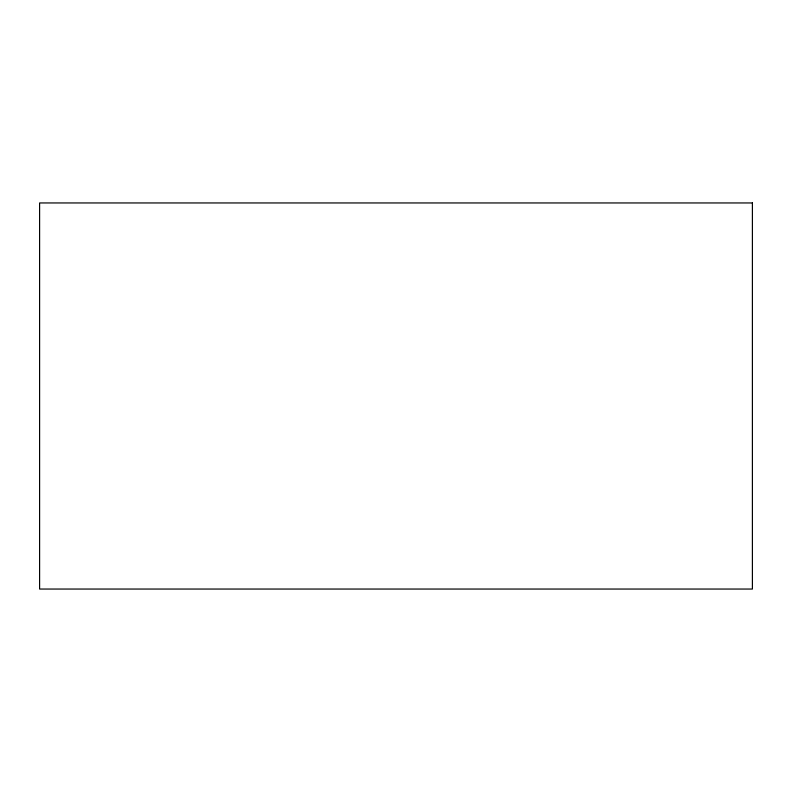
<?xml version="1.0" encoding="UTF-8"?>
<svg xmlns="http://www.w3.org/2000/svg" width="792" height="792" viewBox="0 0 792 792"><rect width="100%" height="100%" fill="white"/><g stroke="black" fill="none" stroke-linecap="round" stroke-linejoin="round"><path stroke-width="1.19" d="M752.4 202.95L39.6 202.95L39.6 589.05L752.4 589.05L752.4 202.95"/></g></svg>
